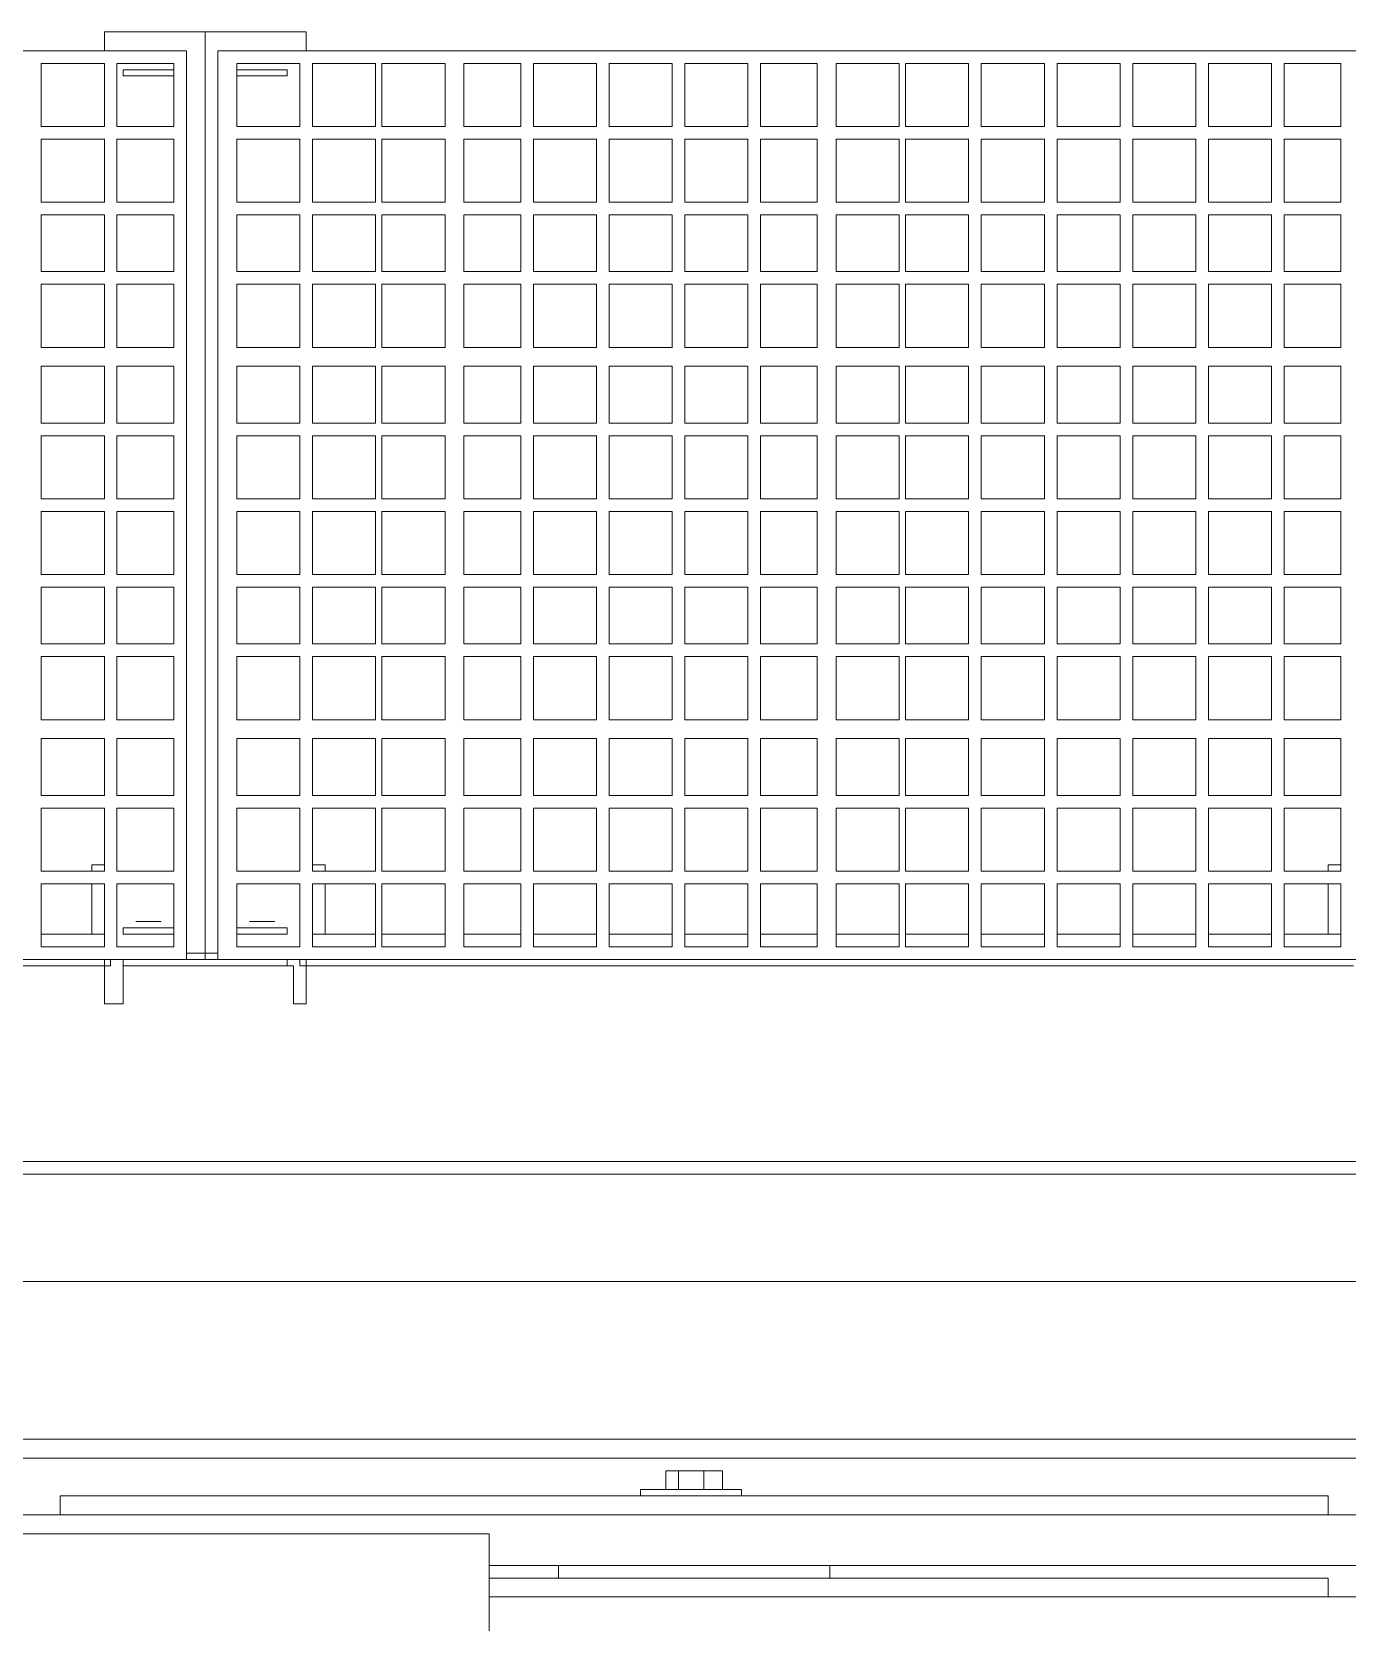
# Model space of a CAD drawing. Header units: metres. Extents: x -13545 to 152404, y -11890 to 28436.
# Drawn here: x 3990.3 to 4057.5, y 650.3 to 731.5 of the extents above; entities that cross this region are included whole.
import ezdxf

# ---------------------------------------------------------------- set-up
doc = ezdxf.new("R2010")
doc.units = ezdxf.units.M
doc.header["$LTSCALE"] = 100
doc.header["$MEASUREMENT"] = 0
doc.layers.get('0').update_dxf_attribs({"color": 9, "lineweight": 9})
doc.layers.add('32-ekipman', color=9, linetype='Continuous', lineweight=9)

# ---------------------------------------------------------------- blocks, each defined once
blk = doc.blocks.new('h')
for points in [[(181809.601, -16330.194), (181809.601, -16285.413)], [(181809.601, -16329.55), (181686.856, -16329.55)], [(181766.753, -16329.55), (181766.753, -16330.517)], [(181800.903, -16330.517), (181766.753, -16330.517)], [(181792.204, -16330.517), (181792.204, -16331.161)], [(181806.058, -16330.517), (181799.292, -16330.517)], [(181809.601, -16330.517), (181806.058, -16330.517)], [(181806.058, -16330.517), (181806.058, -16331.161)], [(181809.601, -16332.772), (181809.601, -16330.194)], [(181809.601, -16331.161), (181692.655, -16331.161)], [(181806.058, -16331.161), (181792.204, -16331.161)], [(181797.359, -16331.161), (181797.359, -16331.161)], [(181800.903, -16331.161), (181800.903, -16331.161)], [(181809.601, -16332.772), (181855.671, -16332.772)], [(181901.097, -16333.738), (181686.856, -16333.738)], [(181766.753, -16333.738), (181766.753, -16334.705)], [(181831.509, -16333.738), (181831.509, -16334.705)], [(181831.509, -16334.705), (181766.753, -16334.705)], [(181796.715, -16335.027), (181796.715, -16334.705)], [(181796.715, -16335.027), (181801.869, -16335.027)], [(181800.581, -16335.027), (181797.681, -16335.027)], [(181797.681, -16335.027), (181797.681, -16335.993)], [(181798.003, -16335.027), (181800.259, -16335.027)], [(181798.648, -16335.027), (181798.648, -16335.993)], [(181799.936, -16335.027), (181799.936, -16335.993)], [(181800.581, -16335.027), (181800.581, -16335.993)], [(181801.869, -16335.027), (181801.869, -16334.705)], [(181797.681, -16335.993), (181798.003, -16335.993)], [(181798.648, -16335.993), (181797.681, -16335.993)], [(181800.259, -16335.993), (181798.003, -16335.993)], [(181799.936, -16335.993), (181798.648, -16335.993)], [(181800.581, -16335.993), (181799.936, -16335.993)], [(181800.581, -16335.993), (181800.259, -16335.993)], [(181892.72, -16336.638), (181698.776, -16336.638)], [(181892.72, -16337.604), (181698.776, -16337.604)], [(181693.944, -16345.658), (181894.009, -16345.658)], [(181761.276, -16351.135), (181846.651, -16351.135)], [(181761.276, -16351.78), (181846.651, -16351.78)], [(181818.944, -16359.834), (181819.589, -16359.834)], [(181818.944, -16362.089), (181818.944, -16359.834)], [(181819.589, -16361.767), (181819.589, -16359.834)], [(181828.287, -16359.834), (181829.254, -16359.834)], [(181828.287, -16361.767), (181828.287, -16359.834)], [(181829.254, -16362.089), (181829.254, -16359.834)], [(181823.455, -16362.089), (181761.599, -16362.089)], [(181818.944, -16361.767), (181765.465, -16361.767)], [(181818.944, -16361.767), (181819.266, -16361.767), (181819.266, -16362.089)], [(181828.287, -16361.767), (181819.589, -16361.767)], [(181819.589, -16361.767), (181819.589, -16361.767), (181819.911, -16361.767), (181819.911, -16362.089)], [(181824.099, -16362.089), (181819.911, -16362.089)], [(181823.455, -16408.481), (181823.455, -16362.089)], [(181824.099, -16362.089), (181827.965, -16362.089)], [(181824.099, -16409.447), (181824.099, -16362.089)], [(181824.099, -16409.447), (181824.099, -16362.089)], [(181886.599, -16362.089), (181825.065, -16362.089)], [(181825.065, -16362.089), (181825.065, -16408.481)], [(181828.287, -16361.767), (181828.287, -16361.767), (181828.287, -16361.767), (181828.287, -16362.089), (181827.965, -16362.089)], [(181829.254, -16361.767), (181828.931, -16361.767), (181828.931, -16362.089)], [(181882.411, -16361.767), (181829.254, -16361.767)], [(181769.008, -16362.733), (181766.109, -16362.733)], [(181766.109, -16362.733), (181766.109, -16365.955)], [(181769.008, -16365.955), (181769.008, -16362.733)], [(181772.874, -16362.733), (181769.653, -16362.733)], [(181769.653, -16362.733), (181769.653, -16365.955)], [(181772.874, -16365.955), (181772.874, -16362.733)], [(181776.74, -16362.733), (181773.519, -16362.733)], [(181773.519, -16362.733), (181773.519, -16365.955)], [(181776.74, -16365.955), (181776.74, -16362.733)], [(181780.606, -16362.733), (181777.385, -16362.733)], [(181777.385, -16362.733), (181777.385, -16365.955)], [(181780.606, -16365.955), (181780.606, -16362.733)], [(181784.472, -16362.733), (181781.251, -16362.733)], [(181781.251, -16362.733), (181781.251, -16365.955)], [(181784.472, -16365.955), (181784.472, -16362.733)], [(181788.338, -16362.733), (181785.117, -16362.733)], [(181785.117, -16362.733), (181785.117, -16365.955)], [(181788.338, -16365.955), (181788.338, -16362.733)], [(181791.882, -16362.733), (181788.661, -16362.733)], [(181788.661, -16362.733), (181788.661, -16365.955)], [(181791.882, -16365.955), (181791.882, -16362.733)], [(181795.748, -16362.733), (181792.849, -16362.733)], [(181792.849, -16362.733), (181792.849, -16365.955)], [(181795.748, -16365.955), (181795.748, -16362.733)], [(181799.614, -16362.733), (181796.393, -16362.733)], [(181796.393, -16362.733), (181796.393, -16365.955)], [(181799.614, -16365.955), (181799.614, -16362.733)], [(181803.48, -16362.733), (181800.259, -16362.733)], [(181800.259, -16362.733), (181800.259, -16365.955)], [(181803.48, -16365.955), (181803.48, -16362.733)], [(181807.346, -16362.733), (181804.125, -16362.733)], [(181804.125, -16362.733), (181804.125, -16365.955)], [(181807.346, -16365.955), (181807.346, -16362.733)], [(181810.89, -16362.733), (181807.991, -16362.733)], [(181807.991, -16362.733), (181807.991, -16365.955)], [(181810.89, -16365.955), (181810.89, -16362.733)], [(181815.078, -16362.733), (181811.857, -16362.733)], [(181811.857, -16362.733), (181811.857, -16365.955)], [(181815.078, -16365.955), (181815.078, -16362.733)], [(181818.622, -16362.733), (181815.4, -16362.733)], [(181815.4, -16362.733), (181815.4, -16365.955)], [(181818.622, -16365.955), (181818.622, -16362.733)], [(181822.488, -16362.733), (181819.266, -16362.733)], [(181819.266, -16362.733), (181819.266, -16365.955)], [(181822.488, -16365.955), (181822.488, -16362.733)], [(181825.065, -16362.411), (181823.455, -16362.411)], [(181828.609, -16362.733), (181825.71, -16362.733)], [(181825.71, -16362.733), (181825.71, -16365.955)], [(181828.609, -16365.955), (181828.609, -16362.733)], [(181832.475, -16362.733), (181829.254, -16362.733)], [(181829.254, -16362.733), (181829.254, -16365.955)], [(181832.475, -16365.955), (181832.475, -16362.733)], [(181769.008, -16363.378), (181766.109, -16363.378)], [(181766.753, -16363.378), (181766.753, -16365.955)], [(181772.874, -16363.378), (181769.653, -16363.378)], [(181776.74, -16363.378), (181773.519, -16363.378)], [(181780.606, -16363.378), (181777.385, -16363.378)], [(181784.472, -16363.378), (181781.251, -16363.378)], [(181788.338, -16363.378), (181785.117, -16363.378)], [(181791.882, -16363.378), (181788.661, -16363.378)], [(181795.748, -16363.378), (181792.849, -16363.378)], [(181799.614, -16363.378), (181796.393, -16363.378)], [(181803.48, -16363.378), (181800.259, -16363.378)], [(181807.346, -16363.378), (181804.125, -16363.378)], [(181810.89, -16363.378), (181807.991, -16363.378)], [(181815.078, -16363.378), (181811.857, -16363.378)], [(181818.622, -16363.378), (181815.4, -16363.378)], [(181817.978, -16365.955), (181817.978, -16363.378)], [(181822.488, -16363.378), (181819.911, -16363.378)], [(181819.911, -16363.7), (181819.911, -16363.378)], [(181822.488, -16363.7), (181819.911, -16363.7)], [(181821.844, -16363.378), (181820.555, -16363.378)], [(181822.488, -16363.7), (181822.488, -16363.378)], [(181825.71, -16363.378), (181828.287, -16363.378)], [(181825.71, -16363.378), (181825.71, -16363.7)], [(181828.287, -16363.7), (181825.71, -16363.7)], [(181826.354, -16363.378), (181827.643, -16363.378)], [(181828.287, -16363.378), (181828.287, -16363.7)], [(181832.475, -16363.378), (181829.254, -16363.378)], [(181829.898, -16363.378), (181829.898, -16365.955)], [(181820.555, -16364.022), (181821.844, -16364.022)], [(181827.643, -16364.022), (181826.354, -16364.022)], [(181766.109, -16365.955), (181769.008, -16365.955)], [(181769.653, -16365.955), (181772.874, -16365.955)], [(181773.519, -16365.955), (181776.74, -16365.955)], [(181777.385, -16365.955), (181780.606, -16365.955)], [(181781.251, -16365.955), (181784.472, -16365.955)], [(181785.117, -16365.955), (181788.338, -16365.955)], [(181788.661, -16365.955), (181791.882, -16365.955)], [(181792.849, -16365.955), (181795.748, -16365.955)], [(181796.393, -16365.955), (181799.614, -16365.955)], [(181800.259, -16365.955), (181803.48, -16365.955)], [(181804.125, -16365.955), (181807.346, -16365.955)], [(181807.991, -16365.955), (181810.89, -16365.955)], [(181811.857, -16365.955), (181815.078, -16365.955)], [(181815.4, -16365.955), (181818.622, -16365.955)], [(181819.266, -16365.955), (181822.488, -16365.955)], [(181825.71, -16365.955), (181828.609, -16365.955)], [(181829.254, -16365.955), (181832.475, -16365.955)], [(181769.008, -16366.599), (181766.109, -16366.599)], [(181766.109, -16366.599), (181766.109, -16369.821)], [(181766.753, -16366.921), (181766.109, -16366.921)], [(181766.753, -16366.599), (181766.753, -16366.921)], [(181769.008, -16369.821), (181769.008, -16366.599)], [(181772.874, -16366.599), (181769.653, -16366.599)], [(181769.653, -16366.599), (181769.653, -16369.821)], [(181772.874, -16369.821), (181772.874, -16366.599)], [(181776.74, -16366.599), (181773.519, -16366.599)], [(181773.519, -16366.599), (181773.519, -16369.821)], [(181776.74, -16369.821), (181776.74, -16366.599)], [(181780.606, -16366.599), (181777.385, -16366.599)], [(181777.385, -16366.599), (181777.385, -16369.821)], [(181780.606, -16369.821), (181780.606, -16366.599)], [(181784.472, -16366.599), (181781.251, -16366.599)], [(181781.251, -16366.599), (181781.251, -16369.821)], [(181784.472, -16369.821), (181784.472, -16366.599)], [(181788.338, -16366.599), (181785.117, -16366.599)], [(181785.117, -16366.599), (181785.117, -16369.821)], [(181788.338, -16369.821), (181788.338, -16366.599)], [(181791.882, -16366.599), (181788.661, -16366.599)], [(181788.661, -16366.599), (181788.661, -16369.821)], [(181791.882, -16369.821), (181791.882, -16366.599)], [(181795.748, -16366.599), (181792.849, -16366.599)], [(181792.849, -16366.599), (181792.849, -16369.821)], [(181795.748, -16369.821), (181795.748, -16366.599)], [(181799.614, -16366.599), (181796.393, -16366.599)], [(181796.393, -16366.599), (181796.393, -16369.821)], [(181799.614, -16369.821), (181799.614, -16366.599)], [(181803.48, -16366.599), (181800.259, -16366.599)], [(181800.259, -16366.599), (181800.259, -16369.821)], [(181803.48, -16369.821), (181803.48, -16366.599)], [(181807.346, -16366.599), (181804.125, -16366.599)], [(181804.125, -16366.599), (181804.125, -16369.821)], [(181807.346, -16369.821), (181807.346, -16366.599)], [(181810.89, -16366.599), (181807.991, -16366.599)], [(181807.991, -16366.599), (181807.991, -16369.821)], [(181810.89, -16369.821), (181810.89, -16366.599)], [(181815.078, -16366.599), (181811.857, -16366.599)], [(181811.857, -16366.599), (181811.857, -16369.821)], [(181815.078, -16369.821), (181815.078, -16366.599)], [(181818.622, -16366.599), (181815.4, -16366.599)], [(181815.4, -16366.599), (181815.4, -16369.821)], [(181817.978, -16366.921), (181817.978, -16366.599)], [(181818.622, -16366.921), (181817.978, -16366.921)], [(181818.622, -16369.821), (181818.622, -16366.599)], [(181822.488, -16366.599), (181819.266, -16366.599)], [(181819.266, -16366.599), (181819.266, -16369.821)], [(181822.488, -16369.821), (181822.488, -16366.599)], [(181828.609, -16366.599), (181825.71, -16366.599)], [(181825.71, -16366.599), (181825.71, -16369.821)], [(181828.609, -16369.821), (181828.609, -16366.599)], [(181832.475, -16366.599), (181829.254, -16366.599)], [(181829.254, -16366.599), (181829.254, -16369.821)], [(181829.898, -16366.921), (181829.254, -16366.921)], [(181829.898, -16366.599), (181829.898, -16366.921)], [(181832.475, -16369.821), (181832.475, -16366.599)], [(181766.109, -16369.821), (181769.008, -16369.821)], [(181769.653, -16369.821), (181772.874, -16369.821)], [(181773.519, -16369.821), (181776.74, -16369.821)], [(181777.385, -16369.821), (181780.606, -16369.821)], [(181781.251, -16369.821), (181784.472, -16369.821)], [(181785.117, -16369.821), (181788.338, -16369.821)], [(181788.661, -16369.821), (181791.882, -16369.821)], [(181792.849, -16369.821), (181795.748, -16369.821)], [(181796.393, -16369.821), (181799.614, -16369.821)], [(181800.259, -16369.821), (181803.48, -16369.821)], [(181804.125, -16369.821), (181807.346, -16369.821)], [(181807.991, -16369.821), (181810.89, -16369.821)], [(181811.857, -16369.821), (181815.078, -16369.821)], [(181815.4, -16369.821), (181818.622, -16369.821)], [(181819.266, -16369.821), (181822.488, -16369.821)], [(181825.71, -16369.821), (181828.609, -16369.821)], [(181829.254, -16369.821), (181832.475, -16369.821)], [(181769.008, -16370.465), (181766.109, -16370.465)], [(181766.109, -16370.465), (181766.109, -16373.365)], [(181769.008, -16373.365), (181769.008, -16370.465)], [(181772.874, -16370.465), (181769.653, -16370.465)], [(181769.653, -16370.465), (181769.653, -16373.365)], [(181772.874, -16373.365), (181772.874, -16370.465)], [(181776.74, -16370.465), (181773.519, -16370.465)], [(181773.519, -16370.465), (181773.519, -16373.365)], [(181776.74, -16373.365), (181776.74, -16370.465)], [(181780.606, -16370.465), (181777.385, -16370.465)], [(181777.385, -16370.465), (181777.385, -16373.365)], [(181780.606, -16373.365), (181780.606, -16370.465)], [(181784.472, -16370.465), (181781.251, -16370.465)], [(181781.251, -16370.465), (181781.251, -16373.365)], [(181784.472, -16373.365), (181784.472, -16370.465)], [(181788.338, -16370.465), (181785.117, -16370.465)], [(181785.117, -16370.465), (181785.117, -16373.365)], [(181788.338, -16373.365), (181788.338, -16370.465)], [(181791.882, -16370.465), (181788.661, -16370.465)], [(181788.661, -16370.465), (181788.661, -16373.365)], [(181791.882, -16373.365), (181791.882, -16370.465)], [(181795.748, -16370.465), (181792.849, -16370.465)], [(181792.849, -16370.465), (181792.849, -16373.365)], [(181795.748, -16373.365), (181795.748, -16370.465)], [(181799.614, -16370.465), (181796.393, -16370.465)], [(181796.393, -16370.465), (181796.393, -16373.365)], [(181799.614, -16373.365), (181799.614, -16370.465)], [(181803.48, -16370.465), (181800.259, -16370.465)], [(181800.259, -16370.465), (181800.259, -16373.365)], [(181803.48, -16373.365), (181803.48, -16370.465)], [(181807.346, -16370.465), (181804.125, -16370.465)], [(181804.125, -16370.465), (181804.125, -16373.365)], [(181807.346, -16373.365), (181807.346, -16370.465)], [(181810.89, -16370.465), (181807.991, -16370.465)], [(181807.991, -16370.465), (181807.991, -16373.365)], [(181810.89, -16373.365), (181810.89, -16370.465)], [(181815.078, -16370.465), (181811.857, -16370.465)], [(181811.857, -16370.465), (181811.857, -16373.365)], [(181815.078, -16373.365), (181815.078, -16370.465)], [(181818.622, -16370.465), (181815.4, -16370.465)], [(181815.4, -16370.465), (181815.4, -16373.365)], [(181818.622, -16373.365), (181818.622, -16370.465)], [(181822.488, -16370.465), (181819.266, -16370.465)], [(181819.266, -16370.465), (181819.266, -16373.365)], [(181822.488, -16373.365), (181822.488, -16370.465)], [(181828.609, -16370.465), (181825.71, -16370.465)], [(181825.71, -16370.465), (181825.71, -16373.365)], [(181828.609, -16373.365), (181828.609, -16370.465)], [(181832.475, -16370.465), (181829.254, -16370.465)], [(181829.254, -16370.465), (181829.254, -16373.365)], [(181832.475, -16373.365), (181832.475, -16370.465)], [(181766.109, -16373.365), (181769.008, -16373.365)], [(181769.653, -16373.365), (181772.874, -16373.365)], [(181773.519, -16373.365), (181776.74, -16373.365)], [(181777.385, -16373.365), (181780.606, -16373.365)], [(181781.251, -16373.365), (181784.472, -16373.365)], [(181785.117, -16373.365), (181788.338, -16373.365)], [(181788.661, -16373.365), (181791.882, -16373.365)], [(181792.849, -16373.365), (181795.748, -16373.365)], [(181796.393, -16373.365), (181799.614, -16373.365)], [(181800.259, -16373.365), (181803.48, -16373.365)], [(181804.125, -16373.365), (181807.346, -16373.365)], [(181807.991, -16373.365), (181810.89, -16373.365)], [(181811.857, -16373.365), (181815.078, -16373.365)], [(181815.4, -16373.365), (181818.622, -16373.365)], [(181819.266, -16373.365), (181822.488, -16373.365)], [(181825.71, -16373.365), (181828.609, -16373.365)], [(181829.254, -16373.365), (181832.475, -16373.365)], [(181769.008, -16374.331), (181766.109, -16374.331)], [(181766.109, -16374.331), (181766.109, -16377.553)], [(181769.008, -16377.553), (181769.008, -16374.331)], [(181772.874, -16374.331), (181769.653, -16374.331)], [(181769.653, -16374.331), (181769.653, -16377.553)], [(181772.874, -16377.553), (181772.874, -16374.331)], [(181776.74, -16374.331), (181773.519, -16374.331)], [(181773.519, -16374.331), (181773.519, -16377.553)], [(181776.74, -16377.553), (181776.74, -16374.331)], [(181780.606, -16374.331), (181777.385, -16374.331)], [(181777.385, -16374.331), (181777.385, -16377.553)], [(181780.606, -16377.553), (181780.606, -16374.331)], [(181784.472, -16374.331), (181781.251, -16374.331)], [(181781.251, -16374.331), (181781.251, -16377.553)], [(181784.472, -16377.553), (181784.472, -16374.331)], [(181788.338, -16374.331), (181785.117, -16374.331)], [(181785.117, -16374.331), (181785.117, -16377.553)], [(181788.338, -16377.553), (181788.338, -16374.331)], [(181791.882, -16374.331), (181788.661, -16374.331)], [(181788.661, -16374.331), (181788.661, -16377.553)], [(181791.882, -16377.553), (181791.882, -16374.331)], [(181795.748, -16374.331), (181792.849, -16374.331)], [(181792.849, -16374.331), (181792.849, -16377.553)], [(181795.748, -16377.553), (181795.748, -16374.331)], [(181799.614, -16374.331), (181796.393, -16374.331)], [(181796.393, -16374.331), (181796.393, -16377.553)], [(181799.614, -16377.553), (181799.614, -16374.331)], [(181803.48, -16374.331), (181800.259, -16374.331)], [(181800.259, -16374.331), (181800.259, -16377.553)], [(181803.48, -16377.553), (181803.48, -16374.331)], [(181807.346, -16374.331), (181804.125, -16374.331)], [(181804.125, -16374.331), (181804.125, -16377.553)], [(181807.346, -16377.553), (181807.346, -16374.331)], [(181810.89, -16374.331), (181807.991, -16374.331)], [(181807.991, -16374.331), (181807.991, -16377.553)], [(181810.89, -16377.553), (181810.89, -16374.331)], [(181815.078, -16374.331), (181811.857, -16374.331)], [(181811.857, -16374.331), (181811.857, -16377.553)], [(181815.078, -16377.553), (181815.078, -16374.331)], [(181818.622, -16374.331), (181815.4, -16374.331)], [(181815.4, -16374.331), (181815.4, -16377.553)], [(181818.622, -16377.553), (181818.622, -16374.331)], [(181822.488, -16374.331), (181819.266, -16374.331)], [(181819.266, -16374.331), (181819.266, -16377.553)], [(181822.488, -16377.553), (181822.488, -16374.331)], [(181828.609, -16374.331), (181825.71, -16374.331)], [(181825.71, -16374.331), (181825.71, -16377.553)], [(181828.609, -16377.553), (181828.609, -16374.331)], [(181832.475, -16374.331), (181829.254, -16374.331)], [(181829.254, -16374.331), (181829.254, -16377.553)], [(181832.475, -16377.553), (181832.475, -16374.331)], [(181766.109, -16377.553), (181769.008, -16377.553)], [(181769.653, -16377.553), (181772.874, -16377.553)], [(181773.519, -16377.553), (181776.74, -16377.553)], [(181777.385, -16377.553), (181780.606, -16377.553)], [(181781.251, -16377.553), (181784.472, -16377.553)], [(181785.117, -16377.553), (181788.338, -16377.553)], [(181788.661, -16377.553), (181791.882, -16377.553)], [(181792.849, -16377.553), (181795.748, -16377.553)], [(181796.393, -16377.553), (181799.614, -16377.553)], [(181800.259, -16377.553), (181803.48, -16377.553)], [(181804.125, -16377.553), (181807.346, -16377.553)], [(181807.991, -16377.553), (181810.89, -16377.553)], [(181811.857, -16377.553), (181815.078, -16377.553)], [(181815.4, -16377.553), (181818.622, -16377.553)], [(181819.266, -16377.553), (181822.488, -16377.553)], [(181825.71, -16377.553), (181828.609, -16377.553)], [(181829.254, -16377.553), (181832.475, -16377.553)], [(181769.008, -16378.197), (181766.109, -16378.197)], [(181766.109, -16378.197), (181766.109, -16381.097)], [(181769.008, -16381.097), (181769.008, -16378.197)], [(181772.874, -16378.197), (181769.653, -16378.197)], [(181769.653, -16378.197), (181769.653, -16381.097)], [(181772.874, -16381.097), (181772.874, -16378.197)], [(181776.74, -16378.197), (181773.519, -16378.197)], [(181773.519, -16378.197), (181773.519, -16381.097)], [(181776.74, -16381.097), (181776.74, -16378.197)], [(181780.606, -16378.197), (181777.385, -16378.197)], [(181777.385, -16378.197), (181777.385, -16381.097)], [(181780.606, -16381.097), (181780.606, -16378.197)], [(181784.472, -16378.197), (181781.251, -16378.197)], [(181781.251, -16378.197), (181781.251, -16381.097)], [(181784.472, -16381.097), (181784.472, -16378.197)], [(181788.338, -16378.197), (181785.117, -16378.197)], [(181785.117, -16378.197), (181785.117, -16381.097)], [(181788.338, -16381.097), (181788.338, -16378.197)], [(181791.882, -16378.197), (181788.661, -16378.197)], [(181788.661, -16378.197), (181788.661, -16381.097)], [(181791.882, -16381.097), (181791.882, -16378.197)], [(181795.748, -16378.197), (181792.849, -16378.197)], [(181792.849, -16378.197), (181792.849, -16381.097)], [(181795.748, -16381.097), (181795.748, -16378.197)], [(181799.614, -16378.197), (181796.393, -16378.197)], [(181796.393, -16378.197), (181796.393, -16381.097)], [(181799.614, -16381.097), (181799.614, -16378.197)], [(181803.48, -16378.197), (181800.259, -16378.197)], [(181800.259, -16378.197), (181800.259, -16381.097)], [(181803.48, -16381.097), (181803.48, -16378.197)], [(181807.346, -16378.197), (181804.125, -16378.197)], [(181804.125, -16378.197), (181804.125, -16381.097)], [(181807.346, -16381.097), (181807.346, -16378.197)], [(181810.89, -16378.197), (181807.991, -16378.197)], [(181807.991, -16378.197), (181807.991, -16381.097)], [(181810.89, -16381.097), (181810.89, -16378.197)], [(181815.078, -16378.197), (181811.857, -16378.197)], [(181811.857, -16378.197), (181811.857, -16381.097)], [(181815.078, -16381.097), (181815.078, -16378.197)], [(181818.622, -16378.197), (181815.4, -16378.197)], [(181815.4, -16378.197), (181815.4, -16381.097)], [(181818.622, -16381.097), (181818.622, -16378.197)], [(181822.488, -16378.197), (181819.266, -16378.197)], [(181819.266, -16378.197), (181819.266, -16381.097)], [(181822.488, -16381.097), (181822.488, -16378.197)], [(181828.609, -16378.197), (181825.71, -16378.197)], [(181825.71, -16378.197), (181825.71, -16381.097)], [(181828.609, -16381.097), (181828.609, -16378.197)], [(181832.475, -16378.197), (181829.254, -16378.197)], [(181829.254, -16378.197), (181829.254, -16381.097)], [(181832.475, -16381.097), (181832.475, -16378.197)], [(181766.109, -16381.097), (181769.008, -16381.097)], [(181769.653, -16381.097), (181772.874, -16381.097)], [(181773.519, -16381.097), (181776.74, -16381.097)], [(181777.385, -16381.097), (181780.606, -16381.097)], [(181781.251, -16381.097), (181784.472, -16381.097)], [(181785.117, -16381.097), (181788.338, -16381.097)], [(181788.661, -16381.097), (181791.882, -16381.097)], [(181792.849, -16381.097), (181795.748, -16381.097)], [(181796.393, -16381.097), (181799.614, -16381.097)], [(181800.259, -16381.097), (181803.48, -16381.097)], [(181804.125, -16381.097), (181807.346, -16381.097)], [(181807.991, -16381.097), (181810.89, -16381.097)], [(181811.857, -16381.097), (181815.078, -16381.097)], [(181815.4, -16381.097), (181818.622, -16381.097)], [(181819.266, -16381.097), (181822.488, -16381.097)], [(181825.71, -16381.097), (181828.609, -16381.097)], [(181829.254, -16381.097), (181832.475, -16381.097)], [(181769.008, -16381.741), (181766.109, -16381.741)], [(181766.109, -16381.741), (181766.109, -16384.963)], [(181769.008, -16384.963), (181769.008, -16381.741)], [(181772.874, -16381.741), (181769.653, -16381.741)], [(181769.653, -16381.741), (181769.653, -16384.963)], [(181772.874, -16384.963), (181772.874, -16381.741)], [(181776.74, -16381.741), (181773.519, -16381.741)], [(181773.519, -16381.741), (181773.519, -16384.963)], [(181776.74, -16384.963), (181776.74, -16381.741)], [(181780.606, -16381.741), (181777.385, -16381.741)], [(181777.385, -16381.741), (181777.385, -16384.963)], [(181780.606, -16384.963), (181780.606, -16381.741)], [(181784.472, -16381.741), (181781.251, -16381.741)], [(181781.251, -16381.741), (181781.251, -16384.963)], [(181784.472, -16384.963), (181784.472, -16381.741)], [(181788.338, -16381.741), (181785.117, -16381.741)], [(181785.117, -16381.741), (181785.117, -16384.963)], [(181788.338, -16384.963), (181788.338, -16381.741)], [(181791.882, -16381.741), (181788.661, -16381.741)], [(181788.661, -16381.741), (181788.661, -16384.963)], [(181791.882, -16384.963), (181791.882, -16381.741)], [(181795.748, -16381.741), (181792.849, -16381.741)], [(181792.849, -16381.741), (181792.849, -16384.963)], [(181795.748, -16384.963), (181795.748, -16381.741)], [(181799.614, -16381.741), (181796.393, -16381.741)], [(181796.393, -16381.741), (181796.393, -16384.963)], [(181799.614, -16384.963), (181799.614, -16381.741)], [(181803.48, -16381.741), (181800.259, -16381.741)], [(181800.259, -16381.741), (181800.259, -16384.963)], [(181803.48, -16384.963), (181803.48, -16381.741)], [(181807.346, -16381.741), (181804.125, -16381.741)], [(181804.125, -16381.741), (181804.125, -16384.963)], [(181807.346, -16384.963), (181807.346, -16381.741)], [(181810.89, -16381.741), (181807.991, -16381.741)], [(181807.991, -16381.741), (181807.991, -16384.963)], [(181810.89, -16384.963), (181810.89, -16381.741)], [(181815.078, -16381.741), (181811.857, -16381.741)], [(181811.857, -16381.741), (181811.857, -16384.963)], [(181815.078, -16384.963), (181815.078, -16381.741)], [(181818.622, -16381.741), (181815.4, -16381.741)], [(181815.4, -16381.741), (181815.4, -16384.963)], [(181818.622, -16384.963), (181818.622, -16381.741)], [(181822.488, -16381.741), (181819.266, -16381.741)], [(181819.266, -16381.741), (181819.266, -16384.963)], [(181822.488, -16384.963), (181822.488, -16381.741)], [(181828.609, -16381.741), (181825.71, -16381.741)], [(181825.71, -16381.741), (181825.71, -16384.963)], [(181828.609, -16384.963), (181828.609, -16381.741)], [(181832.475, -16381.741), (181829.254, -16381.741)], [(181829.254, -16381.741), (181829.254, -16384.963)], [(181832.475, -16384.963), (181832.475, -16381.741)], [(181766.109, -16384.963), (181769.008, -16384.963)], [(181769.008, -16385.607), (181766.109, -16385.607)], [(181766.109, -16385.607), (181766.109, -16388.829)], [(181769.008, -16388.829), (181769.008, -16385.607)], [(181769.653, -16384.963), (181772.874, -16384.963)], [(181772.874, -16385.607), (181769.653, -16385.607)], [(181769.653, -16385.607), (181769.653, -16388.829)], [(181772.874, -16388.829), (181772.874, -16385.607)], [(181773.519, -16384.963), (181776.74, -16384.963)], [(181776.74, -16385.607), (181773.519, -16385.607)], [(181773.519, -16385.607), (181773.519, -16388.829)], [(181776.74, -16388.829), (181776.74, -16385.607)], [(181777.385, -16384.963), (181780.606, -16384.963)], [(181780.606, -16385.607), (181777.385, -16385.607)], [(181777.385, -16385.607), (181777.385, -16388.829)], [(181780.606, -16388.829), (181780.606, -16385.607)], [(181781.251, -16384.963), (181784.472, -16384.963)], [(181784.472, -16385.607), (181781.251, -16385.607)], [(181781.251, -16385.607), (181781.251, -16388.829)], [(181784.472, -16388.829), (181784.472, -16385.607)], [(181785.117, -16384.963), (181788.338, -16384.963)], [(181788.338, -16385.607), (181785.117, -16385.607)], [(181785.117, -16385.607), (181785.117, -16388.829)], [(181788.338, -16388.829), (181788.338, -16385.607)], [(181788.661, -16384.963), (181791.882, -16384.963)], [(181791.882, -16385.607), (181788.661, -16385.607)], [(181788.661, -16385.607), (181788.661, -16388.829)], [(181791.882, -16388.829), (181791.882, -16385.607)], [(181792.849, -16384.963), (181795.748, -16384.963)], [(181795.748, -16385.607), (181792.849, -16385.607)], [(181792.849, -16385.607), (181792.849, -16388.829)], [(181795.748, -16388.829), (181795.748, -16385.607)], [(181796.393, -16384.963), (181799.614, -16384.963)], [(181799.614, -16385.607), (181796.393, -16385.607)], [(181796.393, -16385.607), (181796.393, -16388.829)], [(181799.614, -16388.829), (181799.614, -16385.607)], [(181800.259, -16384.963), (181803.48, -16384.963)], [(181803.48, -16385.607), (181800.259, -16385.607)], [(181800.259, -16385.607), (181800.259, -16388.829)], [(181803.48, -16388.829), (181803.48, -16385.607)], [(181804.125, -16384.963), (181807.346, -16384.963)], [(181807.346, -16385.607), (181804.125, -16385.607)], [(181804.125, -16385.607), (181804.125, -16388.829)], [(181807.346, -16388.829), (181807.346, -16385.607)], [(181807.991, -16384.963), (181810.89, -16384.963)], [(181810.89, -16385.607), (181807.991, -16385.607)], [(181807.991, -16385.607), (181807.991, -16388.829)], [(181810.89, -16388.829), (181810.89, -16385.607)], [(181811.857, -16384.963), (181815.078, -16384.963)], [(181815.078, -16385.607), (181811.857, -16385.607)], [(181811.857, -16385.607), (181811.857, -16388.829)], [(181815.078, -16388.829), (181815.078, -16385.607)], [(181815.4, -16384.963), (181818.622, -16384.963)], [(181818.622, -16385.607), (181815.4, -16385.607)], [(181815.4, -16385.607), (181815.4, -16388.829)], [(181818.622, -16388.829), (181818.622, -16385.607)], [(181819.266, -16384.963), (181822.488, -16384.963)], [(181822.488, -16385.607), (181819.266, -16385.607)], [(181819.266, -16385.607), (181819.266, -16388.829)], [(181822.488, -16388.829), (181822.488, -16385.607)], [(181825.71, -16384.963), (181828.609, -16384.963)], [(181828.609, -16385.607), (181825.71, -16385.607)], [(181825.71, -16385.607), (181825.71, -16388.829)], [(181828.609, -16388.829), (181828.609, -16385.607)], [(181829.254, -16384.963), (181832.475, -16384.963)], [(181832.475, -16385.607), (181829.254, -16385.607)], [(181829.254, -16385.607), (181829.254, -16388.829)], [(181832.475, -16388.829), (181832.475, -16385.607)], [(181766.109, -16388.829), (181769.008, -16388.829)], [(181769.653, -16388.829), (181772.874, -16388.829)], [(181773.519, -16388.829), (181776.74, -16388.829)], [(181777.385, -16388.829), (181780.606, -16388.829)], [(181781.251, -16388.829), (181784.472, -16388.829)], [(181785.117, -16388.829), (181788.338, -16388.829)], [(181788.661, -16388.829), (181791.882, -16388.829)], [(181792.849, -16388.829), (181795.748, -16388.829)], [(181796.393, -16388.829), (181799.614, -16388.829)], [(181800.259, -16388.829), (181803.48, -16388.829)], [(181804.125, -16388.829), (181807.346, -16388.829)], [(181807.991, -16388.829), (181810.89, -16388.829)], [(181811.857, -16388.829), (181815.078, -16388.829)], [(181815.4, -16388.829), (181818.622, -16388.829)], [(181819.266, -16388.829), (181822.488, -16388.829)], [(181825.71, -16388.829), (181828.609, -16388.829)], [(181829.254, -16388.829), (181832.475, -16388.829)], [(181769.008, -16389.473), (181766.109, -16389.473)], [(181766.109, -16389.473), (181766.109, -16392.373)], [(181769.008, -16392.373), (181769.008, -16389.473)], [(181772.874, -16389.473), (181769.653, -16389.473)], [(181769.653, -16389.473), (181769.653, -16392.373)], [(181772.874, -16392.373), (181772.874, -16389.473)], [(181776.74, -16389.473), (181773.519, -16389.473)], [(181773.519, -16389.473), (181773.519, -16392.373)], [(181776.74, -16392.373), (181776.74, -16389.473)], [(181780.606, -16389.473), (181777.385, -16389.473)], [(181777.385, -16389.473), (181777.385, -16392.373)], [(181780.606, -16392.373), (181780.606, -16389.473)], [(181784.472, -16389.473), (181781.251, -16389.473)], [(181781.251, -16389.473), (181781.251, -16392.373)], [(181784.472, -16392.373), (181784.472, -16389.473)], [(181788.338, -16389.473), (181785.117, -16389.473)], [(181785.117, -16389.473), (181785.117, -16392.373)], [(181788.338, -16392.373), (181788.338, -16389.473)], [(181791.882, -16389.473), (181788.661, -16389.473)], [(181788.661, -16389.473), (181788.661, -16392.373)], [(181791.882, -16392.373), (181791.882, -16389.473)], [(181795.748, -16389.473), (181792.849, -16389.473)], [(181792.849, -16389.473), (181792.849, -16392.373)], [(181795.748, -16392.373), (181795.748, -16389.473)], [(181799.614, -16389.473), (181796.393, -16389.473)], [(181796.393, -16389.473), (181796.393, -16392.373)], [(181799.614, -16392.373), (181799.614, -16389.473)], [(181803.48, -16389.473), (181800.259, -16389.473)], [(181800.259, -16389.473), (181800.259, -16392.373)], [(181803.48, -16392.373), (181803.48, -16389.473)], [(181807.346, -16389.473), (181804.125, -16389.473)], [(181804.125, -16389.473), (181804.125, -16392.373)], [(181807.346, -16392.373), (181807.346, -16389.473)], [(181810.89, -16389.473), (181807.991, -16389.473)], [(181807.991, -16389.473), (181807.991, -16392.373)], [(181810.89, -16392.373), (181810.89, -16389.473)], [(181815.078, -16389.473), (181811.857, -16389.473)], [(181811.857, -16389.473), (181811.857, -16392.373)], [(181815.078, -16392.373), (181815.078, -16389.473)], [(181818.622, -16389.473), (181815.4, -16389.473)], [(181815.4, -16389.473), (181815.4, -16392.373)], [(181818.622, -16392.373), (181818.622, -16389.473)], [(181822.488, -16389.473), (181819.266, -16389.473)], [(181819.266, -16389.473), (181819.266, -16392.373)], [(181822.488, -16392.373), (181822.488, -16389.473)], [(181828.609, -16389.473), (181825.71, -16389.473)], [(181825.71, -16389.473), (181825.71, -16392.373)], [(181828.609, -16392.373), (181828.609, -16389.473)], [(181832.475, -16389.473), (181829.254, -16389.473)], [(181829.254, -16389.473), (181829.254, -16392.373)], [(181832.475, -16392.373), (181832.475, -16389.473)], [(181766.109, -16392.373), (181769.008, -16392.373)], [(181769.653, -16392.373), (181772.874, -16392.373)], [(181773.519, -16392.373), (181776.74, -16392.373)], [(181777.385, -16392.373), (181780.606, -16392.373)], [(181781.251, -16392.373), (181784.472, -16392.373)], [(181785.117, -16392.373), (181788.338, -16392.373)], [(181788.661, -16392.373), (181791.882, -16392.373)], [(181792.849, -16392.373), (181795.748, -16392.373)], [(181796.393, -16392.373), (181799.614, -16392.373)], [(181800.259, -16392.373), (181803.48, -16392.373)], [(181804.125, -16392.373), (181807.346, -16392.373)], [(181807.991, -16392.373), (181810.89, -16392.373)], [(181811.857, -16392.373), (181815.078, -16392.373)], [(181815.4, -16392.373), (181818.622, -16392.373)], [(181819.266, -16392.373), (181822.488, -16392.373)], [(181825.71, -16392.373), (181828.609, -16392.373)], [(181829.254, -16392.373), (181832.475, -16392.373)], [(181769.008, -16393.339), (181766.109, -16393.339)], [(181766.109, -16393.339), (181766.109, -16396.561)], [(181769.008, -16396.561), (181769.008, -16393.339)], [(181772.874, -16393.339), (181769.653, -16393.339)], [(181769.653, -16393.339), (181769.653, -16396.561)], [(181772.874, -16396.561), (181772.874, -16393.339)], [(181776.74, -16393.339), (181773.519, -16393.339)], [(181773.519, -16393.339), (181773.519, -16396.561)], [(181776.74, -16396.561), (181776.74, -16393.339)], [(181780.606, -16393.339), (181777.385, -16393.339)], [(181777.385, -16393.339), (181777.385, -16396.561)], [(181780.606, -16396.561), (181780.606, -16393.339)], [(181784.472, -16393.339), (181781.251, -16393.339)], [(181781.251, -16393.339), (181781.251, -16396.561)], [(181784.472, -16396.561), (181784.472, -16393.339)], [(181788.338, -16393.339), (181785.117, -16393.339)], [(181785.117, -16393.339), (181785.117, -16396.561)], [(181788.338, -16396.561), (181788.338, -16393.339)], [(181791.882, -16393.339), (181788.661, -16393.339)], [(181788.661, -16393.339), (181788.661, -16396.561)], [(181791.882, -16396.561), (181791.882, -16393.339)], [(181795.748, -16393.339), (181792.849, -16393.339)], [(181792.849, -16393.339), (181792.849, -16396.561)], [(181795.748, -16396.561), (181795.748, -16393.339)], [(181799.614, -16393.339), (181796.393, -16393.339)], [(181796.393, -16393.339), (181796.393, -16396.561)], [(181799.614, -16396.561), (181799.614, -16393.339)], [(181803.48, -16393.339), (181800.259, -16393.339)], [(181800.259, -16393.339), (181800.259, -16396.561)], [(181803.48, -16396.561), (181803.48, -16393.339)], [(181807.346, -16393.339), (181804.125, -16393.339)], [(181804.125, -16393.339), (181804.125, -16396.561)], [(181807.346, -16396.561), (181807.346, -16393.339)], [(181810.89, -16393.339), (181807.991, -16393.339)], [(181807.991, -16393.339), (181807.991, -16396.561)], [(181810.89, -16396.561), (181810.89, -16393.339)], [(181815.078, -16393.339), (181811.857, -16393.339)], [(181811.857, -16393.339), (181811.857, -16396.561)], [(181815.078, -16396.561), (181815.078, -16393.339)], [(181818.622, -16393.339), (181815.4, -16393.339)], [(181815.4, -16393.339), (181815.4, -16396.561)], [(181818.622, -16396.561), (181818.622, -16393.339)], [(181822.488, -16393.339), (181819.266, -16393.339)], [(181819.266, -16393.339), (181819.266, -16396.561)], [(181822.488, -16396.561), (181822.488, -16393.339)], [(181828.609, -16393.339), (181825.71, -16393.339)], [(181825.71, -16393.339), (181825.71, -16396.561)], [(181828.609, -16396.561), (181828.609, -16393.339)], [(181832.475, -16393.339), (181829.254, -16393.339)], [(181829.254, -16393.339), (181829.254, -16396.561)], [(181832.475, -16396.561), (181832.475, -16393.339)], [(181766.109, -16396.561), (181769.008, -16396.561)], [(181769.653, -16396.561), (181772.874, -16396.561)], [(181773.519, -16396.561), (181776.74, -16396.561)], [(181777.385, -16396.561), (181780.606, -16396.561)], [(181781.251, -16396.561), (181784.472, -16396.561)], [(181785.117, -16396.561), (181788.338, -16396.561)], [(181788.661, -16396.561), (181791.882, -16396.561)], [(181792.849, -16396.561), (181795.748, -16396.561)], [(181796.393, -16396.561), (181799.614, -16396.561)], [(181800.259, -16396.561), (181803.48, -16396.561)], [(181804.125, -16396.561), (181807.346, -16396.561)], [(181807.991, -16396.561), (181810.89, -16396.561)], [(181811.857, -16396.561), (181815.078, -16396.561)], [(181815.4, -16396.561), (181818.622, -16396.561)], [(181819.266, -16396.561), (181822.488, -16396.561)], [(181825.71, -16396.561), (181828.609, -16396.561)], [(181829.254, -16396.561), (181832.475, -16396.561)], [(181769.008, -16397.205), (181766.109, -16397.205)], [(181766.109, -16397.205), (181766.109, -16400.105)], [(181769.008, -16400.105), (181769.008, -16397.205)], [(181772.874, -16397.205), (181769.653, -16397.205)], [(181769.653, -16397.205), (181769.653, -16400.105)], [(181772.874, -16400.105), (181772.874, -16397.205)], [(181776.74, -16397.205), (181773.519, -16397.205)], [(181773.519, -16397.205), (181773.519, -16400.105)], [(181776.74, -16400.105), (181776.74, -16397.205)], [(181780.606, -16397.205), (181777.385, -16397.205)], [(181777.385, -16397.205), (181777.385, -16400.105)], [(181780.606, -16400.105), (181780.606, -16397.205)], [(181784.472, -16397.205), (181781.251, -16397.205)], [(181781.251, -16397.205), (181781.251, -16400.105)], [(181784.472, -16400.105), (181784.472, -16397.205)], [(181788.338, -16397.205), (181785.117, -16397.205)], [(181785.117, -16397.205), (181785.117, -16400.105)], [(181788.338, -16400.105), (181788.338, -16397.205)], [(181791.882, -16397.205), (181788.661, -16397.205)], [(181788.661, -16397.205), (181788.661, -16400.105)], [(181791.882, -16400.105), (181791.882, -16397.205)], [(181795.748, -16397.205), (181792.849, -16397.205)], [(181792.849, -16397.205), (181792.849, -16400.105)], [(181795.748, -16400.105), (181795.748, -16397.205)], [(181799.614, -16397.205), (181796.393, -16397.205)], [(181796.393, -16397.205), (181796.393, -16400.105)], [(181799.614, -16400.105), (181799.614, -16397.205)], [(181803.48, -16397.205), (181800.259, -16397.205)], [(181800.259, -16397.205), (181800.259, -16400.105)], [(181803.48, -16400.105), (181803.48, -16397.205)], [(181807.346, -16397.205), (181804.125, -16397.205)], [(181804.125, -16397.205), (181804.125, -16400.105)], [(181807.346, -16400.105), (181807.346, -16397.205)], [(181810.89, -16397.205), (181807.991, -16397.205)], [(181807.991, -16397.205), (181807.991, -16400.105)], [(181810.89, -16400.105), (181810.89, -16397.205)], [(181815.078, -16397.205), (181811.857, -16397.205)], [(181811.857, -16397.205), (181811.857, -16400.105)], [(181815.078, -16400.105), (181815.078, -16397.205)], [(181818.622, -16397.205), (181815.4, -16397.205)], [(181815.4, -16397.205), (181815.4, -16400.105)], [(181818.622, -16400.105), (181818.622, -16397.205)], [(181822.488, -16397.205), (181819.266, -16397.205)], [(181819.266, -16397.205), (181819.266, -16400.105)], [(181822.488, -16400.105), (181822.488, -16397.205)], [(181828.609, -16397.205), (181825.71, -16397.205)], [(181825.71, -16397.205), (181825.71, -16400.105)], [(181828.609, -16400.105), (181828.609, -16397.205)], [(181832.475, -16397.205), (181829.254, -16397.205)], [(181829.254, -16397.205), (181829.254, -16400.105)], [(181832.475, -16400.105), (181832.475, -16397.205)], [(181766.109, -16400.105), (181769.008, -16400.105)], [(181769.653, -16400.105), (181772.874, -16400.105)], [(181773.519, -16400.105), (181776.74, -16400.105)], [(181777.385, -16400.105), (181780.606, -16400.105)], [(181781.251, -16400.105), (181784.472, -16400.105)], [(181785.117, -16400.105), (181788.338, -16400.105)], [(181788.661, -16400.105), (181791.882, -16400.105)], [(181792.849, -16400.105), (181795.748, -16400.105)], [(181796.393, -16400.105), (181799.614, -16400.105)], [(181800.259, -16400.105), (181803.48, -16400.105)], [(181804.125, -16400.105), (181807.346, -16400.105)], [(181807.991, -16400.105), (181810.89, -16400.105)], [(181811.857, -16400.105), (181815.078, -16400.105)], [(181815.4, -16400.105), (181818.622, -16400.105)], [(181819.266, -16400.105), (181822.488, -16400.105)], [(181825.71, -16400.105), (181828.609, -16400.105)], [(181829.254, -16400.105), (181832.475, -16400.105)], [(181769.008, -16400.749), (181766.109, -16400.749)], [(181766.109, -16400.749), (181766.109, -16403.971)], [(181769.008, -16403.971), (181769.008, -16400.749)], [(181772.874, -16400.749), (181769.653, -16400.749)], [(181769.653, -16400.749), (181769.653, -16403.971)], [(181772.874, -16403.971), (181772.874, -16400.749)], [(181776.74, -16400.749), (181773.519, -16400.749)], [(181773.519, -16400.749), (181773.519, -16403.971)], [(181776.74, -16403.971), (181776.74, -16400.749)], [(181780.606, -16400.749), (181777.385, -16400.749)], [(181777.385, -16400.749), (181777.385, -16403.971)], [(181780.606, -16403.971), (181780.606, -16400.749)], [(181784.472, -16400.749), (181781.251, -16400.749)], [(181781.251, -16400.749), (181781.251, -16403.971)], [(181784.472, -16403.971), (181784.472, -16400.749)], [(181788.338, -16400.749), (181785.117, -16400.749)], [(181785.117, -16400.749), (181785.117, -16403.971)], [(181788.338, -16403.971), (181788.338, -16400.749)], [(181791.882, -16400.749), (181788.661, -16400.749)], [(181788.661, -16400.749), (181788.661, -16403.971)], [(181791.882, -16403.971), (181791.882, -16400.749)], [(181795.748, -16400.749), (181792.849, -16400.749)], [(181792.849, -16400.749), (181792.849, -16403.971)], [(181795.748, -16403.971), (181795.748, -16400.749)], [(181799.614, -16400.749), (181796.393, -16400.749)], [(181796.393, -16400.749), (181796.393, -16403.971)], [(181799.614, -16403.971), (181799.614, -16400.749)], [(181803.48, -16400.749), (181800.259, -16400.749)], [(181800.259, -16400.749), (181800.259, -16403.971)], [(181803.48, -16403.971), (181803.48, -16400.749)], [(181807.346, -16400.749), (181804.125, -16400.749)], [(181804.125, -16400.749), (181804.125, -16403.971)], [(181807.346, -16403.971), (181807.346, -16400.749)], [(181810.89, -16400.749), (181807.991, -16400.749)], [(181807.991, -16400.749), (181807.991, -16403.971)], [(181810.89, -16403.971), (181810.89, -16400.749)], [(181815.078, -16400.749), (181811.857, -16400.749)], [(181811.857, -16400.749), (181811.857, -16403.971)], [(181815.078, -16403.971), (181815.078, -16400.749)], [(181818.622, -16400.749), (181815.4, -16400.749)], [(181815.4, -16400.749), (181815.4, -16403.971)], [(181818.622, -16403.971), (181818.622, -16400.749)], [(181822.488, -16400.749), (181819.266, -16400.749)], [(181819.266, -16400.749), (181819.266, -16403.971)], [(181822.488, -16403.971), (181822.488, -16400.749)], [(181828.609, -16400.749), (181825.71, -16400.749)], [(181825.71, -16400.749), (181825.71, -16403.971)], [(181828.609, -16403.971), (181828.609, -16400.749)], [(181832.475, -16400.749), (181829.254, -16400.749)], [(181829.254, -16400.749), (181829.254, -16403.971)], [(181832.475, -16403.971), (181832.475, -16400.749)], [(181766.109, -16403.971), (181769.008, -16403.971)], [(181769.653, -16403.971), (181772.874, -16403.971)], [(181773.519, -16403.971), (181776.74, -16403.971)], [(181777.385, -16403.971), (181780.606, -16403.971)], [(181781.251, -16403.971), (181784.472, -16403.971)], [(181785.117, -16403.971), (181788.338, -16403.971)], [(181788.661, -16403.971), (181791.882, -16403.971)], [(181792.849, -16403.971), (181795.748, -16403.971)], [(181796.393, -16403.971), (181799.614, -16403.971)], [(181800.259, -16403.971), (181803.48, -16403.971)], [(181804.125, -16403.971), (181807.346, -16403.971)], [(181807.991, -16403.971), (181810.89, -16403.971)], [(181811.857, -16403.971), (181815.078, -16403.971)], [(181815.4, -16403.971), (181818.622, -16403.971)], [(181819.266, -16403.971), (181822.488, -16403.971)], [(181825.71, -16403.971), (181828.609, -16403.971)], [(181829.254, -16403.971), (181832.475, -16403.971)], [(181769.008, -16404.615), (181766.109, -16404.615)], [(181766.109, -16404.615), (181766.109, -16407.837)], [(181769.008, -16407.837), (181769.008, -16404.615)], [(181772.874, -16404.615), (181769.653, -16404.615)], [(181769.653, -16404.615), (181769.653, -16407.837)], [(181772.874, -16407.837), (181772.874, -16404.615)], [(181776.74, -16404.615), (181773.519, -16404.615)], [(181773.519, -16404.615), (181773.519, -16407.837)], [(181776.74, -16407.837), (181776.74, -16404.615)], [(181780.606, -16404.615), (181777.385, -16404.615)], [(181777.385, -16404.615), (181777.385, -16407.837)], [(181780.606, -16407.837), (181780.606, -16404.615)], [(181784.472, -16404.615), (181781.251, -16404.615)], [(181781.251, -16404.615), (181781.251, -16407.837)], [(181784.472, -16407.837), (181784.472, -16404.615)], [(181788.338, -16404.615), (181785.117, -16404.615)], [(181785.117, -16404.615), (181785.117, -16407.837)], [(181788.338, -16407.837), (181788.338, -16404.615)], [(181791.882, -16404.615), (181788.661, -16404.615)], [(181788.661, -16404.615), (181788.661, -16407.837)], [(181791.882, -16407.837), (181791.882, -16404.615)], [(181795.748, -16404.615), (181792.849, -16404.615)], [(181792.849, -16404.615), (181792.849, -16407.837)], [(181795.748, -16407.837), (181795.748, -16404.615)], [(181799.614, -16404.615), (181796.393, -16404.615)], [(181796.393, -16404.615), (181796.393, -16407.837)], [(181799.614, -16407.837), (181799.614, -16404.615)], [(181803.48, -16404.615), (181800.259, -16404.615)], [(181800.259, -16404.615), (181800.259, -16407.837)], [(181803.48, -16407.837), (181803.48, -16404.615)], [(181807.346, -16404.615), (181804.125, -16404.615)], [(181804.125, -16404.615), (181804.125, -16407.837)], [(181807.346, -16407.837), (181807.346, -16404.615)], [(181810.89, -16404.615), (181807.991, -16404.615)], [(181807.991, -16404.615), (181807.991, -16407.837)], [(181810.89, -16407.837), (181810.89, -16404.615)], [(181815.078, -16404.615), (181811.857, -16404.615)], [(181811.857, -16404.615), (181811.857, -16407.837)], [(181815.078, -16407.837), (181815.078, -16404.615)], [(181818.622, -16404.615), (181815.4, -16404.615)], [(181815.4, -16404.615), (181815.4, -16407.837)], [(181818.622, -16407.837), (181818.622, -16404.615)], [(181822.488, -16404.615), (181819.266, -16404.615)], [(181819.266, -16404.615), (181819.266, -16407.837)], [(181822.488, -16407.837), (181822.488, -16404.615)], [(181828.609, -16404.615), (181825.71, -16404.615)], [(181825.71, -16404.615), (181825.71, -16407.837)], [(181828.609, -16407.837), (181828.609, -16404.615)], [(181832.475, -16404.615), (181829.254, -16404.615)], [(181829.254, -16404.615), (181829.254, -16407.837)], [(181832.475, -16407.837), (181832.475, -16404.615)], [(181822.488, -16407.192), (181819.911, -16407.192)], [(181819.911, -16407.514), (181819.911, -16407.192)], [(181822.488, -16407.514), (181819.911, -16407.514)], [(181821.844, -16407.192), (181820.555, -16407.192)], [(181822.488, -16407.514), (181822.488, -16407.192)], [(181825.71, -16407.192), (181828.287, -16407.192)], [(181825.71, -16407.192), (181825.71, -16407.514)], [(181828.287, -16407.514), (181825.71, -16407.514)], [(181826.354, -16407.192), (181827.643, -16407.192)], [(181828.287, -16407.192), (181828.287, -16407.514)], [(181761.599, -16408.481), (181823.455, -16408.481)], [(181766.109, -16407.837), (181769.008, -16407.837)], [(181769.653, -16407.837), (181772.874, -16407.837)], [(181773.519, -16407.837), (181776.74, -16407.837)], [(181777.385, -16407.837), (181780.606, -16407.837)], [(181781.251, -16407.837), (181784.472, -16407.837)], [(181785.117, -16407.837), (181788.338, -16407.837)], [(181788.661, -16407.837), (181791.882, -16407.837)], [(181792.849, -16407.837), (181795.748, -16407.837)], [(181796.393, -16407.837), (181799.614, -16407.837)], [(181800.259, -16407.837), (181803.48, -16407.837)], [(181804.125, -16407.837), (181807.346, -16407.837)], [(181807.991, -16407.837), (181810.89, -16407.837)], [(181811.857, -16407.837), (181815.078, -16407.837)], [(181815.4, -16407.837), (181818.622, -16407.837)], [(181818.944, -16409.447), (181818.944, -16408.481)], [(181819.266, -16407.837), (181822.488, -16407.837)], [(181820.555, -16407.837), (181821.844, -16407.837)], [(181825.065, -16408.481), (181886.599, -16408.481)], [(181825.71, -16407.837), (181828.609, -16407.837)], [(181827.643, -16407.837), (181826.354, -16407.837)], [(181829.254, -16407.837), (181832.475, -16407.837)], [(181829.254, -16408.481), (181829.254, -16409.447)], [(181829.254, -16409.447), (181818.944, -16409.447)]]:
    blk.add_lwpolyline(points)
blk = doc.blocks.new('2.bod.Mimari')
at = {"layer": '32-ekipman', "ltscale": 2, "rotation": 180}
blk.add_blockref('h', (185823.255, -24307.965), dxfattribs=at)

msp = doc.modelspace()

# ---------------------------------------------------------------- block references
msp.add_blockref('2.bod.Mimari', (0, 8630))

doc.saveas('drawing.dxf')
